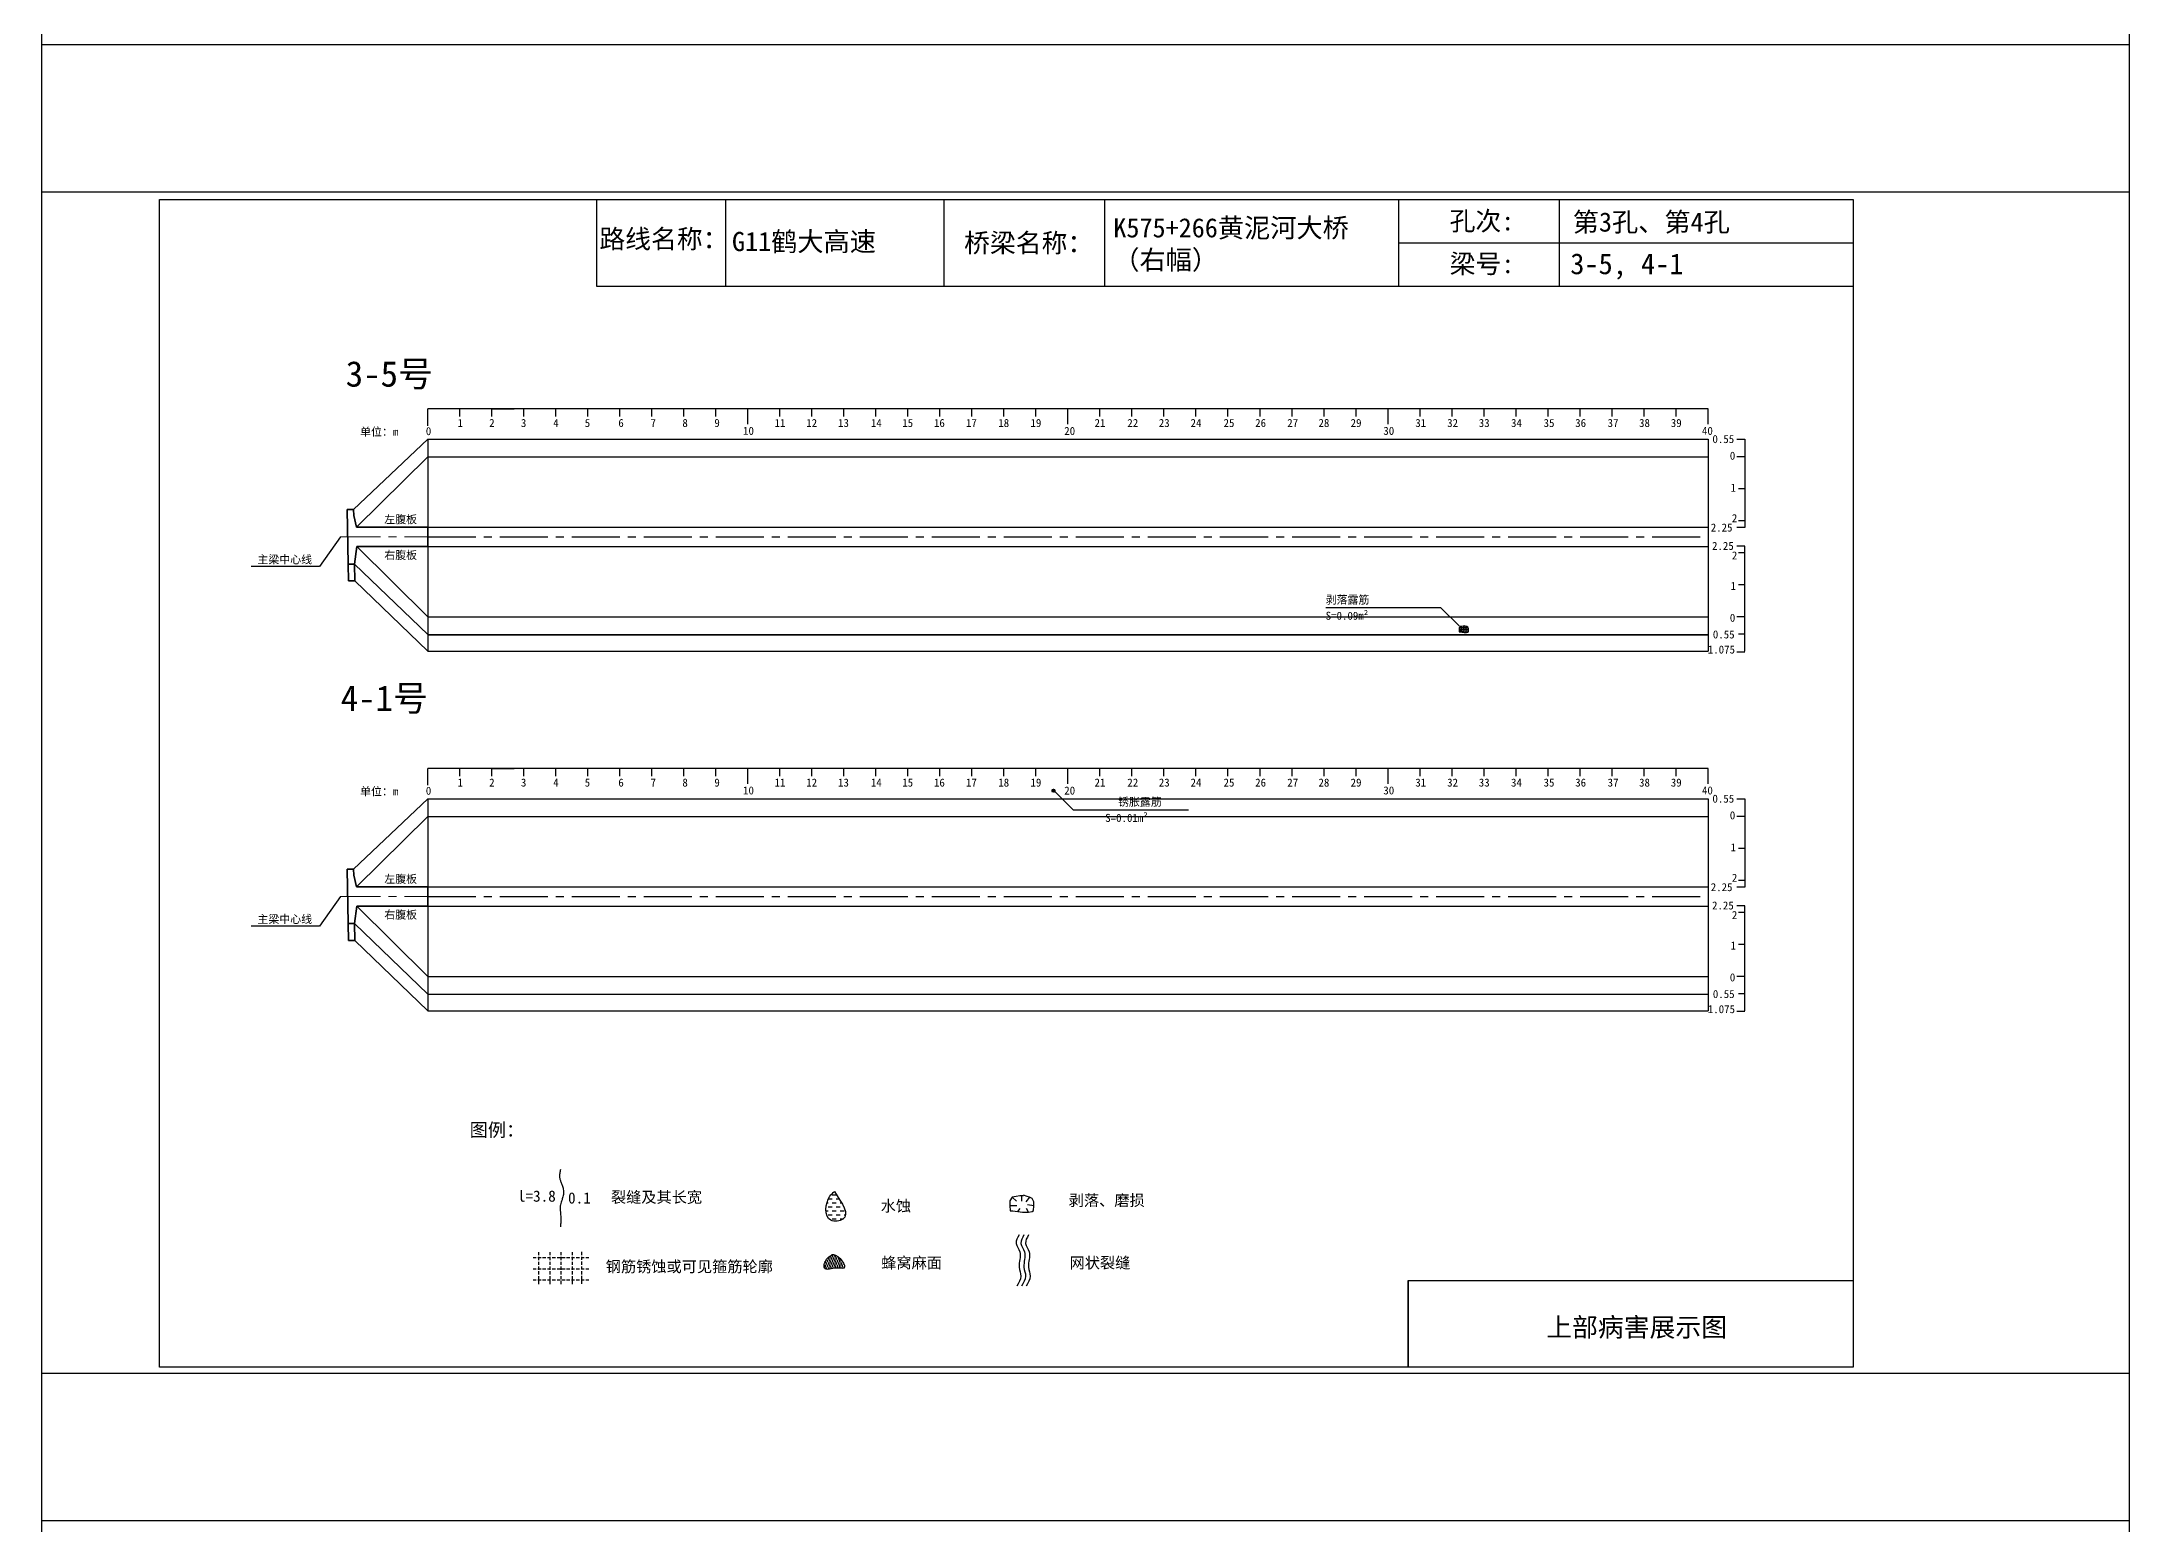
# Model space of a CAD drawing. Header units: millimetres. Extents: x -37 to 615, y -5493 to 23.
# Drawn here: x -37 to 615, y -2589 to -2126 of the extents above; entities that cross this region are included whole.
import ezdxf

# ---------------------------------------------------------------- set-up
doc = ezdxf.new("R2010")
doc.units = ezdxf.units.MM
for name, pattern in [('CENTER', [2, 1.25, -0.25, 0.25, -0.25]), ('CENTER2', [1.125, 0.75, -0.125, 0.125, -0.125]), ('DASHED', [0.75, 0.5, -0.25])]:
    doc.linetypes.add(name, pattern=pattern)
for name, color, linetype in [('加固措施', 7, 'Continuous'), ('图层1', 7, 'Continuous'), ('病害', 5, 'Continuous'), ('轮廓', 3, 'Continuous')]:
    doc.layers.add(name, color=color, linetype=linetype)
doc.layers.add('虚线', color=7, linetype='Continuous', lineweight=30)
doc.styles.get("Standard").update_dxf_attribs({"font": ''})
doc.styles.add('汉字', font='')
doc.styles.get('Standard').set_extended_font_data('SimSun')
doc.styles.get('汉字').set_extended_font_data('SimSun')
pattern_1 = [(0, (-2783.5002, -201.1734), (0.38480574, 0.76961148), [0, -0.76961148])]
pattern_2 = [(0, (-4794.9262, -487.88576), (0.38480574, 0.76961148), [0, -0.76961148])]
pattern_3 = [(0, (-2240.9707, -124.7498), (1.2467706, 1.2467706), [1.2467706, -1.2467706])]

# ---------------------------------------------------------------- blocks, each defined once
blk = doc.blocks.new('adfsd')
at = {"lineweight": -2, "ltscale": 0.5}
for p, q in [((1140.897, -3083.694), (1140.936, -3083.729)), ((1140.983, -3083.682), (1140.981, -3083.729)), ((1141.053, -3083.694), (1141.022, -3083.735)), ((1140.876, -3083.768), (1140.94, -3083.769)), ((1140.948, -3083.824), (1140.969, -3083.796)), ((1141.045, -3083.83), (1141.028, -3083.796)), ((1141.094, -3083.772), (1141.036, -3083.763))]:
    blk.add_line(p, q, dxfattribs=at)
blk.add_lwpolyline([(1141, -3083.682), (1140.967, -3083.682), (1140.934, -3083.69), (1140.897, -3083.694), (1140.876, -3083.727), (1140.876, -3083.768), (1140.88, -3083.818), (1140.905, -3083.818), (1140.991, -3083.83), (1141.045, -3083.83), (1141.078, -3083.822), (1141.09, -3083.814), (1141.094, -3083.772), (1141.094, -3083.735), (1141.078, -3083.707), (1141.053, -3083.694), (1141.033, -3083.69), (1141, -3083.678)], dxfattribs=at)
blk = doc.blocks.new('chi')
at = {"color": 0}
for p, q in [((1147.409, -3079.329), (1147.409, -3078.8)), ((1187.409, -3078.8), (1147.409, -3078.8)), ((1148.409, -3079.041), (1148.409, -3078.8)), ((1149.409, -3079.041), (1149.409, -3078.8)), ((1149.409, -3078.8), (1150.109, -3078.8)), ((1150.409, -3079.041), (1150.409, -3078.8)), ((1151.409, -3079.041), (1151.409, -3078.8)), ((1152.409, -3079.041), (1152.409, -3078.8)), ((1153.409, -3079.041), (1153.409, -3078.8)), ((1154.409, -3079.041), (1154.409, -3078.8)), ((1155.409, -3079.041), (1155.409, -3078.8)), ((1156.409, -3079.041), (1156.409, -3078.8)), ((1157.409, -3079.283), (1157.409, -3078.8)), ((1158.409, -3079.041), (1158.409, -3078.8)), ((1159.409, -3079.041), (1159.409, -3078.8)), ((1160.409, -3079.041), (1160.409, -3078.8)), ((1161.409, -3079.041), (1161.409, -3078.8)), ((1162.409, -3079.041), (1162.409, -3078.8)), ((1163.409, -3079.041), (1163.409, -3078.8)), ((1164.409, -3079.041), (1164.409, -3078.8)), ((1165.409, -3079.041), (1165.409, -3078.8)), ((1166.409, -3079.041), (1166.409, -3078.8)), ((1167.409, -3079.283), (1167.409, -3078.8)), ((1168.409, -3079.041), (1168.409, -3078.8)), ((1169.409, -3079.041), (1169.409, -3078.8)), ((1170.409, -3079.041), (1170.409, -3078.8)), ((1171.409, -3079.041), (1171.409, -3078.8)), ((1172.409, -3079.041), (1172.409, -3078.8)), ((1173.409, -3079.041), (1173.409, -3078.8)), ((1174.409, -3079.041), (1174.409, -3078.8)), ((1175.409, -3079.041), (1175.409, -3078.8)), ((1176.409, -3079.041), (1176.409, -3078.8)), ((1177.409, -3079.283), (1177.409, -3078.8)), ((1178.409, -3079.041), (1178.409, -3078.8)), ((1179.409, -3079.041), (1179.409, -3078.8)), ((1180.409, -3079.041), (1180.409, -3078.8)), ((1181.409, -3079.041), (1181.409, -3078.8)), ((1182.409, -3079.041), (1182.409, -3078.8)), ((1183.409, -3079.041), (1183.409, -3078.8)), ((1184.409, -3079.041), (1184.409, -3078.8)), ((1185.409, -3079.041), (1185.409, -3078.8)), ((1186.409, -3079.041), (1186.409, -3078.8)), ((1187.409, -3079.283), (1187.409, -3078.8))]:
    blk.add_line(p, q, dxfattribs=at)
for s, p in [('0', (1147.349, -3079.623)), ('1', (1148.339, -3079.368)), ('2', (1149.328, -3079.368)), ('3', (1150.319, -3079.368)), ('4', (1151.329, -3079.368)), ('5', (1152.313, -3079.368)), ('6', (1153.363, -3079.368)), ('7', (1154.37, -3079.368)), ('8', (1155.363, -3079.368)), ('9', (1156.363, -3079.368)), ('10', (1157.259, -3079.613)), ('11', (1158.242, -3079.368)), ('12', (1159.233, -3079.368)), ('13', (1160.227, -3079.368)), ('14', (1161.252, -3079.368)), ('15', (1162.233, -3079.368)), ('16', (1163.223, -3079.368)), ('17', (1164.224, -3079.368)), ('18', (1165.232, -3079.368)), ('19', (1166.238, -3079.368)), ('20', (1167.294, -3079.617)), ('21', (1168.24, -3079.368)), ('22', (1169.264, -3079.368)), ('23', (1170.247, -3079.368)), ('24', (1171.24, -3079.368)), ('25', (1172.271, -3079.368)), ('26', (1173.258, -3079.368)), ('27', (1174.261, -3079.368)), ('28', (1175.236, -3079.368)), ('29', (1176.24, -3079.368)), ('30', (1177.262, -3079.613)), ('31', (1178.261, -3079.368)), ('32', (1179.256, -3079.368)), ('33', (1180.243, -3079.368)), ('34', (1181.251, -3079.368)), ('35', (1182.269, -3079.368)), ('36', (1183.256, -3079.368)), ('37', (1184.269, -3079.368)), ('38', (1185.251, -3079.368)), ('39', (1186.242, -3079.368)), ('40', (1187.216, -3079.613))]:
    blk.add_text(s, height=0.25).set_placement(p)
blk = doc.blocks.new('kopp')
at = {"color": 0}
for p, q in [((1188.308, -3078.25), (1188.558, -3078.25)), ((1188.558, -3078.25), (1188.558, -3078.8)), ((1188.558, -3078.8), (1188.308, -3078.8)), ((1188.558, -3078.8), (1188.558, -3079.8)), ((1188.558, -3079.8), (1188.358, -3079.8)), ((1188.558, -3079.8), (1188.558, -3079.8)), ((1188.558, -3079.8), (1188.558, -3080.8)), ((1188.558, -3081.009), (1188.308, -3081.009)), ((1188.558, -3080.8), (1188.358, -3080.8)), ((1188.558, -3080.8), (1188.558, -3081.009)), ((1188.558, -3081.592), (1188.308, -3081.592)), ((1188.558, -3081.8), (1188.358, -3081.8)), ((1188.558, -3081.8), (1188.558, -3081.592)), ((1188.558, -3082.8), (1188.558, -3081.8)), ((1188.558, -3082.8), (1188.358, -3082.8)), ((1188.558, -3083.8), (1188.558, -3082.8)), ((1188.558, -3082.8), (1188.558, -3082.8)), ((1188.558, -3083.8), (1188.308, -3083.8)), ((1188.558, -3084.875), (1188.558, -3083.8)), ((1188.558, -3084.338), (1188.358, -3084.338)), ((1188.308, -3084.888), (1188.558, -3084.888))]:
    blk.add_line(p, q, dxfattribs=at)
for s, p in [('0.55', (1187.543, -3078.37)), ('0', (1188.086, -3078.891)), ('1', (1188.109, -3079.89)), ('2', (1188.15, -3080.842)), ('2.25', (1187.49, -3081.135)), ('2.25', (1187.53, -3081.708)), ('2', (1188.15, -3082.006)), ('1', (1188.109, -3082.959)), ('0', (1188.086, -3083.954)), ('0.55', (1187.556, -3084.474)), ('1.075', (1187.398, -3084.946))]:
    blk.add_text(s, height=0.25).set_placement(p)

msp = doc.modelspace()

# ---------------------------------------------------------------- hatches: boundary and pattern name
at = {"layer": '加固措施', "lineweight": -2}
h = msp.add_hatch(dxfattribs=at)
h.set_pattern_fill('DASH', color=256, scale=0.626645)
h.set_pattern_definition(pattern_3)
edge = h.paths.add_edge_path()
edge.add_spline(control_points=[(210.85, -2485.12), (210.36, -2485.55), (208.03, -2487.61), (207.41, -2495.1), (216.74, -2493.77), (213.29, -2488.7), (210.85, -2485.12)], knot_values=[0, 0, 0, 0, 3.237042, 15.187225, 21.182779, 35.601669, 35.601669, 35.601669, 35.601669], degree=3, periodic=0)
h = msp.add_hatch(dxfattribs=at)
h.set_pattern_fill('DASH', color=256, scale=0.626645)
h.set_pattern_definition(pattern_3)
edge = h.paths.add_edge_path()
edge.add_spline(control_points=[(210.85, -2485.12), (210.36, -2485.55), (208.03, -2487.61), (207.41, -2495.1), (216.74, -2493.77), (213.29, -2488.7), (210.85, -2485.12)], knot_values=[0, 0, 0, 0, 3.237042, 15.187225, 21.182779, 35.601669, 35.601669, 35.601669, 35.601669], degree=3, periodic=0)
h = msp.add_hatch(dxfattribs=at)
h.set_pattern_fill('DOTS', scale=0.696272)
h.set_pattern_definition(pattern_1)
edge = h.paths.add_edge_path()
edge.add_spline(control_points=[(210.19, -2504.78), (209.15, -2505.49), (207.68, -2506.51), (207.52, -2510.25), (211, -2508.53), (215.72, -2509.88), (212.21, -2504.7), (210.31, -2504.78), (210.19, -2504.78)], knot_values=[0, 0, 0, 0, 5.205471, 7.397577, 12.944796, 16.169923, 23.88441, 24.400432, 24.400432, 24.400432, 24.400432], degree=3, periodic=0)
h = msp.add_hatch(dxfattribs=at)
h.set_pattern_fill('DOTS', scale=0.696272)
h.set_pattern_definition(pattern_1)
edge = h.paths.add_edge_path()
edge.add_spline(control_points=[(210.19, -2504.78), (209.15, -2505.49), (207.68, -2506.51), (207.52, -2510.25), (211, -2508.53), (215.72, -2509.88), (212.21, -2504.7), (210.31, -2504.78), (210.19, -2504.78)], knot_values=[0, 0, 0, 0, 5.205471, 7.397577, 12.944796, 16.169923, 23.88441, 24.400432, 24.400432, 24.400432, 24.400432], degree=3, periodic=0)
at = {"layer": '病害', "lineweight": -2}
h = msp.add_hatch(dxfattribs=at)
h.set_pattern_fill('DOTS', color=4, scale=0.696272, style=0)
h.set_pattern_definition(pattern_2)
edge = h.paths.add_edge_path()
edge.add_spline(control_points=[(210.19, -2504.78), (209.15, -2505.49), (207.68, -2506.51), (207.52, -2510.25), (211, -2508.53), (215.72, -2509.88), (212.21, -2504.7), (210.31, -2504.78), (210.19, -2504.78)], knot_values=[0, 0, 0, 0, 1.041094, 1.479515, 2.588959, 3.233985, 4.776882, 4.880086, 4.880086, 4.880086, 4.880086], degree=3, periodic=0)
h = msp.add_hatch(dxfattribs=at)
h.set_pattern_fill('DOTS', color=4, scale=0.696272, style=0)
h.set_pattern_definition(pattern_2)
edge = h.paths.add_edge_path()
edge.add_spline(control_points=[(210.19, -2504.78), (209.15, -2505.49), (207.68, -2506.51), (207.52, -2510.25), (211, -2508.53), (215.72, -2509.88), (212.21, -2504.7), (210.31, -2504.78), (210.19, -2504.78)], knot_values=[0, 0, 0, 0, 1.041094, 1.479515, 2.588959, 3.233985, 4.776882, 4.880086, 4.880086, 4.880086, 4.880086], degree=3, periodic=0)

# ---------------------------------------------------------------- linework, layer by layer
at = {"color": 0, "linetype": 'ByBlock'}
for p, q in [((0, -2175.15), (529.17, -2175.15)), ((0, -2540), (0, -2175.15)), ((136.5, -2175.15), (136.5, -2202.28)), ((245.1, -2175.15), (245.1, -2202.28)), ((387.13, -2175.15), (387.13, -2202.28)), ((437.29, -2175.21), (437.29, -2202.34)), ((529.17, -2175.15), (529.17, -2540)), ((136.5, -2202.28), (529.17, -2202.28)), ((390.12, -2540), (390.12, -2512.88)), ((390.12, -2512.88), (529.17, -2512.88)), ((529.17, -2540), (0, -2540))]:
    msp.add_line(p, q, dxfattribs=at)
at = {"color": 0}
for p, q in [((60.65, -2272.07), (83.82, -2250.07)), ((61.57, -2277.57), (83.82, -2255.57)), ((83.82, -2250.07), (83.82, -2316.32)), ((83.82, -2250.07), (483.82, -2250.07)), ((483.82, -2250.07), (483.82, -2316.32)), ((56.57, -2280.57), (49.96, -2289.83)), ((83.82, -2277.57), (483.82, -2277.57)), ((483.82, -2277.57), (483.82, -2280.57)), ((61.64, -2283.57), (83.82, -2305.57)), ((83.82, -2283.57), (483.82, -2283.57)), ((49.96, -2289.83), (28.63, -2289.83)), ((60.99, -2289.07), (83.82, -2311.07)), ((61.09, -2294.32), (83.82, -2316.32)), ((83.82, -2305.57), (483.82, -2305.57)), ((83.82, -2311.07), (483.82, -2311.07)), ((83.82, -2311.19), (483.82, -2311.19)), ((83.82, -2316.32), (483.82, -2316.32)), ((60.65, -2384.41), (83.82, -2362.41)), ((83.82, -2362.41), (83.82, -2428.66)), ((83.82, -2362.41), (483.82, -2362.41)), ((483.82, -2362.41), (483.82, -2428.66)), ((61.57, -2389.92), (83.82, -2367.91)), ((83.82, -2367.91), (483.82, -2367.91)), ((56.57, -2392.91), (49.96, -2402.17)), ((83.82, -2389.91), (483.82, -2389.91)), ((483.82, -2389.91), (483.82, -2392.91)), ((61.64, -2395.91), (83.82, -2417.91)), ((83.82, -2395.91), (483.82, -2395.91)), ((49.96, -2402.17), (28.63, -2402.17)), ((60.99, -2401.41), (83.82, -2423.41)), ((61.09, -2406.66), (83.82, -2428.66)), ((83.82, -2417.91), (483.82, -2417.91)), ((83.82, -2423.41), (483.82, -2423.41)), ((83.82, -2428.66), (483.82, -2428.66))]:
    msp.add_line(p, q, dxfattribs=at)
msp.add_line((83.82, -2255.57), (483.82, -2255.57))
at = {"color": 1, "linetype": 'CENTER2', "ltscale": 20}
for p, q in [((83.82, -2280.57), (483.82, -2280.57)), ((83.82, -2392.91), (483.82, -2392.91))]:
    msp.add_line(p, q, dxfattribs=at)
at = {"color": 1, "linetype": 'DASHED'}
for p, q in [((406.75, -2310.46), (406.75, -2308.37)), ((407.5, -2310.46), (407.5, -2308.37)), ((408.25, -2310.46), (408.25, -2308.37)), ((406, -2308.9), (409, -2308.9)), ((406, -2309.42), (409, -2309.42)), ((406, -2309.94), (409, -2309.94)), ((278.8, -2359.69), (279.8, -2359.69)), ((278.8, -2359.87), (279.8, -2359.87)), ((278.8, -2360.04), (279.8, -2360.04)), ((279.05, -2360.22), (279.05, -2359.52)), ((279.3, -2360.22), (279.3, -2359.52)), ((279.55, -2360.22), (279.55, -2359.52))]:
    msp.add_line(p, q, dxfattribs=at)
at = {"color": 7}
for p, q in [((407.47, -2308.43), (407.44, -2309.07)), ((406, -2309.62), (406.88, -2309.63)), ((406.28, -2308.6), (406.83, -2309.07)), ((406.99, -2310.38), (407.28, -2309.99)), ((408.43, -2308.6), (408, -2309.16)), ((408.32, -2310.46), (408.09, -2309.99)), ((409, -2309.67), (408.2, -2309.55)), ((278.8, -2359.93), (279.09, -2359.94)), ((278.89, -2359.59), (279.08, -2359.75)), ((279.13, -2360.19), (279.23, -2360.06)), ((279.29, -2359.54), (279.28, -2359.75)), ((279.61, -2359.59), (279.47, -2359.78)), ((279.57, -2360.22), (279.5, -2360.06)), ((279.8, -2359.95), (279.53, -2359.91))]:
    msp.add_line(p, q, dxfattribs=at)
at = {"color": 1, "linetype": 'DASHED', "ltscale": 2}
for p, q in [((118.45, -2504.01), (118.45, -2514.45)), ((118.45, -2504.01), (118.45, -2514.45)), ((121.93, -2504.01), (121.93, -2514.45)), ((121.93, -2504.01), (121.93, -2514.45)), ((125.41, -2504.01), (125.41, -2514.45)), ((125.41, -2504.01), (125.41, -2514.45)), ((128.89, -2504.01), (128.89, -2514.45)), ((128.89, -2504.01), (128.89, -2514.45)), ((131.87, -2503.98), (131.87, -2514.43)), ((131.87, -2503.98), (131.87, -2514.43)), ((116.71, -2505.75), (134.11, -2505.75)), ((116.71, -2505.75), (134.11, -2505.75)), ((116.71, -2509.23), (134.11, -2509.23)), ((116.71, -2509.23), (134.11, -2509.23)), ((116.71, -2512.71), (134.11, -2512.71)), ((116.71, -2512.71), (134.11, -2512.71))]:
    msp.add_line(p, q, dxfattribs=at)
at = {"color": 3, "linetype": 'ByBlock'}
for points in [[(-36.77, -1711.81), (615.38, -1711.81), (615.38, -2172.93), (-36.77, -2172.93)], [(-36.77, -2126.81), (615.38, -2126.81), (615.38, -2587.93), (-36.77, -2587.93)], [(-36.77, -2541.81), (615.38, -2541.81), (615.38, -3002.93), (-36.77, -3002.93)]]:
    msp.add_lwpolyline(points, close=True, dxfattribs=at)
at = {"color": 7}
for points in [[(406, -2308.37), (400.34, -2302.72), (364.34, -2302.72)], [(407.7, -2308.43), (407.25, -2308.43), (406.79, -2308.54), (406.28, -2308.6), (406, -2309.05), (406, -2309.62), (406.06, -2310.3), (406.4, -2310.3), (407.58, -2310.46), (408.32, -2310.46), (408.77, -2310.35), (408.94, -2310.24), (409, -2309.67), (409, -2309.16), (408.77, -2308.77), (408.43, -2308.6), (408.15, -2308.54), (407.7, -2308.37)], [(279.37, -2359.54), (279.22, -2359.54), (279.06, -2359.58), (278.89, -2359.59), (278.8, -2359.74), (278.8, -2359.93), (278.82, -2360.16), (278.93, -2360.16), (279.33, -2360.22), (279.57, -2360.22), (279.72, -2360.18), (279.78, -2360.14), (279.8, -2359.95), (279.8, -2359.78), (279.72, -2359.65), (279.61, -2359.59), (279.52, -2359.58), (279.37, -2359.52)], [(279.8, -2360.22), (285.46, -2365.87), (321.46, -2365.87)]]:
    msp.add_lwpolyline(points, dxfattribs=at)
for points in [[(268.59, -2498.64), (268.08, -2499.53), (267.03, -2501.33), (269.71, -2504.45), (267.97, -2508.1), (269.63, -2511.74), (268.46, -2513.65), (267.82, -2514.69)], [(268.59, -2498.64), (268.08, -2499.53), (267.03, -2501.33), (269.71, -2504.45), (267.97, -2508.1), (269.63, -2511.74), (268.46, -2513.65), (267.82, -2514.69)], [(270.07, -2498.64), (269.55, -2499.53), (268.51, -2501.33), (271.18, -2504.45), (269.44, -2508.1), (271.1, -2511.74), (269.94, -2513.65), (269.3, -2514.69)], [(270.07, -2498.64), (269.55, -2499.53), (268.51, -2501.33), (271.18, -2504.45), (269.44, -2508.1), (271.1, -2511.74), (269.94, -2513.65), (269.3, -2514.69)], [(271.52, -2498.64), (271, -2499.53), (269.96, -2501.33), (272.63, -2504.45), (270.89, -2508.1), (272.55, -2511.74), (271.39, -2513.65), (270.75, -2514.69)], [(271.52, -2498.64), (271, -2499.53), (269.96, -2501.33), (272.63, -2504.45), (270.89, -2508.1), (272.55, -2511.74), (271.39, -2513.65), (270.75, -2514.69)]]:
    msp.add_open_spline(points, degree=3, knots=[0, 0, 0, 0, 2.808133, 5.677796, 10.461234, 13.324406, 16.732801, 16.732801, 16.732801, 16.732801])
at = {"lineweight": -2}
msp.add_open_spline([(210.19, -2504.78), (209.15, -2505.49), (207.68, -2506.51), (207.52, -2510.25), (211, -2508.53), (215.72, -2509.88), (212.21, -2504.7), (210.31, -2504.78), (210.19, -2504.78)], degree=3, knots=[0, 0, 0, 0, 3.624423, 5.150725, 9.013098, 11.258664, 16.630045, 16.989336, 16.989336, 16.989336, 16.989336], dxfattribs=at)
msp.add_open_spline([(210.19, -2504.78), (209.15, -2505.49), (207.68, -2506.51), (207.52, -2510.25), (211, -2508.53), (215.72, -2509.88), (212.21, -2504.7), (210.31, -2504.78), (210.19, -2504.78)], degree=3, knots=[0, 0, 0, 0, 3.624423, 5.150725, 9.013098, 11.258664, 16.630045, 16.989336, 16.989336, 16.989336, 16.989336], dxfattribs=at)
at = {"layer": '加固措施', "lineweight": -2}
msp.add_open_spline([(210.85, -2485.12), (210.36, -2485.55), (208.03, -2487.61), (207.41, -2495.1), (216.74, -2493.77), (213.29, -2488.7), (210.85, -2485.12)], degree=3, knots=[0, 0, 0, 0, 2.028466, 9.51698, 13.274057, 22.309569, 22.309569, 22.309569, 22.309569], dxfattribs=at)
msp.add_open_spline([(210.85, -2485.12), (210.36, -2485.55), (208.03, -2487.61), (207.41, -2495.1), (216.74, -2493.77), (213.29, -2488.7), (210.85, -2485.12)], degree=3, knots=[0, 0, 0, 0, 2.028466, 9.51698, 13.274057, 22.309569, 22.309569, 22.309569, 22.309569], dxfattribs=at)
at = {"layer": '图层1', "lineweight": -2}
msp.add_open_spline([(125.25, -2478.18), (125.22, -2478.39), (125.18, -2478.61), (125.07, -2479.25), (125.02, -2479.65), (124.99, -2480.22), (125, -2480.4), (125.02, -2480.69), (125.03, -2480.79), (125.06, -2481), (125.09, -2481.11), (125.19, -2481.49), (125.29, -2481.79), (125.54, -2482.43), (125.69, -2482.78), (125.96, -2483.54), (126.09, -2483.96), (126.21, -2484.66), (126.24, -2484.94), (126.25, -2485.49), (126.23, -2485.75), (126.16, -2486.26), (126.11, -2486.5), (126, -2486.97), (125.93, -2487.19), (125.76, -2487.75), (125.64, -2488.07), (125.45, -2488.67), (125.36, -2488.96), (125.27, -2489.34), (125.24, -2489.46), (125.21, -2489.68), (125.2, -2489.77), (125.18, -2489.97), (125.17, -2490.08), (125.17, -2490.46), (125.18, -2490.75), (125.23, -2491.38), (125.27, -2491.71), (125.33, -2492.3), (125.35, -2492.54), (125.38, -2493), (125.39, -2493.22), (125.4, -2493.64), (125.4, -2493.84), (125.39, -2494.46), (125.37, -2494.86), (125.32, -2495.55), (125.3, -2495.85), (125.27, -2496.15)], degree=3, knots=[0, 0, 0, 0, 0.93103, 0.93103, 2.904338, 2.904338, 3.933552, 3.933552, 4.598026, 4.598026, 5.2625, 5.2625, 6.799065, 6.799065, 8.335629, 8.335629, 9.872194, 9.872194, 10.744529, 10.744529, 11.616864, 11.616864, 12.4892, 12.4892, 13.361535, 13.361535, 14.755665, 14.755665, 16.149795, 16.149795, 16.835641, 16.835641, 17.410365, 17.410365, 17.98509, 17.98509, 19.45733, 19.45733, 20.929571, 20.929571, 21.910052, 21.910052, 22.722819, 22.722819, 23.535585, 23.535585, 25.161117, 25.161117, 26.428502, 26.428502, 26.428502, 26.428502], dxfattribs=at)
msp.add_open_spline([(125.25, -2478.18), (125.22, -2478.39), (125.18, -2478.61), (125.07, -2479.25), (125.02, -2479.65), (124.99, -2480.22), (125, -2480.4), (125.02, -2480.69), (125.03, -2480.79), (125.06, -2481), (125.09, -2481.11), (125.19, -2481.49), (125.29, -2481.79), (125.54, -2482.43), (125.69, -2482.78), (125.96, -2483.54), (126.09, -2483.96), (126.21, -2484.66), (126.24, -2484.94), (126.25, -2485.49), (126.23, -2485.75), (126.16, -2486.26), (126.11, -2486.5), (126, -2486.97), (125.93, -2487.19), (125.76, -2487.75), (125.64, -2488.07), (125.45, -2488.67), (125.36, -2488.96), (125.27, -2489.34), (125.24, -2489.46), (125.21, -2489.68), (125.2, -2489.77), (125.18, -2489.97), (125.17, -2490.08), (125.17, -2490.46), (125.18, -2490.75), (125.23, -2491.38), (125.27, -2491.71), (125.33, -2492.3), (125.35, -2492.54), (125.38, -2493), (125.39, -2493.22), (125.4, -2493.64), (125.4, -2493.84), (125.39, -2494.46), (125.37, -2494.86), (125.32, -2495.55), (125.3, -2495.85), (125.27, -2496.15)], degree=3, knots=[0, 0, 0, 0, 0.93103, 0.93103, 2.904338, 2.904338, 3.933552, 3.933552, 4.598026, 4.598026, 5.2625, 5.2625, 6.799065, 6.799065, 8.335629, 8.335629, 9.872194, 9.872194, 10.744529, 10.744529, 11.616864, 11.616864, 12.4892, 12.4892, 13.361535, 13.361535, 14.755665, 14.755665, 16.149795, 16.149795, 16.835641, 16.835641, 17.410365, 17.410365, 17.98509, 17.98509, 19.45733, 19.45733, 20.929571, 20.929571, 21.910052, 21.910052, 22.722819, 22.722819, 23.535585, 23.535585, 25.161117, 25.161117, 26.428502, 26.428502, 26.428502, 26.428502], dxfattribs=at)
at = {"layer": '病害', "color": 5}
for p, q in [((136.5, -2175.15), (136.5, -2202.28)), ((245.1, -2175.15), (245.1, -2202.28)), ((387.13, -2175.15), (387.13, -2202.28)), ((529.17, -2175.15), (529.17, -2202.28)), ((136.5, -2202.28), (386.58, -2202.28)), ((386.58, -2202.28), (529.17, -2202.28)), ((390.12, -2512.88), (529.17, -2512.88)), ((390.12, -2512.88), (390.12, -2540)), ((529.17, -2512.88), (529.17, -2540))]:
    msp.add_line(p, q, dxfattribs=at)
at = {"layer": '病害', "color": 0}
for p, q in [((176.83, -2175.15), (176.83, -2202.28)), ((295.25, -2175.15), (295.25, -2202.28)), ((387.14, -2188.77), (529.17, -2188.77))]:
    msp.add_line(p, q, dxfattribs=at)
at = {"layer": '虚线', "linetype": 'CENTER', "lineweight": 18, "ltscale": 10}
for p, q in [((56.57, -2280.57), (83.82, -2280.57)), ((56.57, -2392.91), (83.82, -2392.91))]:
    msp.add_line(p, q, dxfattribs=at)
at = {"layer": '轮廓', "color": 5, "lineweight": 35}
for p, q in [((58.99, -2289.07), (58.65, -2272.07)), ((58.65, -2272.07), (60.65, -2272.07)), ((60.69, -2273.95), (60.65, -2272.07)), ((61.57, -2277.57), (60.69, -2273.95)), ((83.82, -2277.57), (61.57, -2277.57)), ((83.82, -2283.57), (83.82, -2277.57)), ((60.99, -2289.07), (61.63, -2283.57)), ((83.82, -2283.57), (61.63, -2283.57)), ((58.99, -2289.07), (60.99, -2289.07)), ((59.09, -2294.32), (58.99, -2289.07)), ((59.09, -2294.32), (61.09, -2294.32)), ((61.09, -2294.32), (60.99, -2289.07)), ((58.99, -2401.41), (58.65, -2384.41)), ((58.65, -2384.41), (60.65, -2384.41)), ((60.69, -2386.29), (60.65, -2384.41)), ((61.57, -2389.92), (60.69, -2386.29)), ((83.82, -2389.92), (61.57, -2389.92)), ((83.82, -2395.92), (83.82, -2389.92)), ((60.99, -2401.41), (61.63, -2395.91)), ((83.82, -2395.91), (61.63, -2395.91)), ((58.99, -2401.41), (60.99, -2401.41)), ((59.09, -2406.66), (58.99, -2401.41)), ((61.09, -2406.66), (60.99, -2401.41)), ((59.09, -2406.66), (61.09, -2406.66))]:
    msp.add_line(p, q, dxfattribs=at)

# ---------------------------------------------------------------- block references
for name, p, xscale, yscale, zscale in [('chi', (-11390.27, 28547.43), 9.999999999994273, 9.999999999994273, 9.999999999994273), ('kopp', (-11390.27, 28532.43), 9.999999999994273, 9.999999999994273, 9.999999999994273), ('chi', (-11390.27, 28435.09), 9.999999999994273, 9.999999999994273, 9.999999999994273), ('kopp', (-11390.27, 28420.09), 9.999999999994273, 9.999999999994273, 9.999999999994273), ('adfsd', (-39452.38, 104867.64), 34.81359766870787, 34.81359766870787, 34.81359766870787), ('adfsd', (-39452.38, 104867.64), 34.81359766870787, 34.81359766870787, 34.81359766870787)]:
    msp.add_blockref(name, p, dxfattribs=dict(xscale=xscale, yscale=yscale, zscale=zscale))

# ---------------------------------------------------------------- texts
for s, p in [('单位：m', (62.7, -2249.01)), ('左腹板', (70.24, -2276.36)), ('主梁中心线', (30.63, -2288.92)), ('右腹板', (70.24, -2287.53)), ('单位：m', (62.7, -2361.35)), ('左腹板', (70.24, -2388.7)), ('主梁中心线', (30.63, -2401.27)), ('右腹板', (70.24, -2399.87))]:
    msp.add_text(s, height=2.5).set_placement(p)
at = {"color": 7}
for s, p in [('剥落露筋', (364.34, -2301.47)), ('S=0.09m²', (364.34, -2306.47)), ('S=0.01m²', (295.46, -2369.62)), ('锈胀露筋', (299.46, -2364.62))]:
    msp.add_text(s, height=2.5, dxfattribs=at).set_placement(p)
at = {"linetype": 'ByBlock', "attachment_point": 1, "style": '汉字'}
for s, insert, char_height, width in [('{\\C0;G11鹤大高速}', (178.87, -2185.32), 6, 62.8604), ('K575+266黄泥河大桥（右幅）', (298, -2181.03), 6, 87.5474), ('{\\C0;第3孔、第4孔}', (441.52, -2179.22), 6, 77.4135), ('{\\C0;3-5, 4-1}', (440.75, -2192.02), 6.5, 84.1186), ('{\\C0;3-5号}', (58.2, -2225.66), 8, 49.3496), ('{\\C0;4-1号}', (56.63, -2326.99), 8, 49.3496)]:
    msp.add_mtext(s, dxfattribs=dict(at, insert=insert, char_height=char_height, width=width))
at = {"layer": '图层1', "style": '汉字'}
for s, p in [('孔次:', (403.05, -2184.84)), ('路线名称：', (137.42, -2190.46)), ('桥梁名称：', (251.38, -2191.71)), ('梁号:', (403.08, -2198.2)), ('上部病害展示图', (433.23, -2530.44))]:
    msp.add_text(s, height=5.918, dxfattribs=at).set_placement(p)
at = {"layer": '图层1', "lineweight": -2, "attachment_point": 1}
for s, insert, char_height in [('图例：', (96.91, -2463.77), 4.178), ('图例：', (96.91, -2463.77), 4.178), ('l=3.8', (111.98, -2484.79), 3.481), ('l=3.8', (111.98, -2484.79), 3.481), ('裂缝及其长宽', (141.05, -2485.12), 3.481), ('裂缝及其长宽', (141.05, -2485.12), 3.481), ('0.1', (127.65, -2485.37), 3.481), ('0.1', (127.65, -2485.37), 3.481), ('水蚀', (225.33, -2487.86), 3.481), ('水蚀', (225.33, -2487.86), 3.481), ('剥落、磨损', (284.06, -2486.11), 3.481), ('剥落、磨损', (284.06, -2486.11), 3.481), ('钢筋锈蚀或可见箍筋轮廓', (139.42, -2506.79), 3.4814), ('钢筋锈蚀或可见箍筋轮廓', (139.42, -2506.79), 3.4814), ('蜂窝麻面', (225.48, -2505.62), 3.481), ('蜂窝麻面', (225.48, -2505.62), 3.481), ('网状裂缝', (284.32, -2505.61), 3.481), ('网状裂缝', (284.32, -2505.61), 3.481)]:
    msp.add_mtext(s, dxfattribs=dict(at, insert=insert, char_height=char_height))

doc.saveas('drawing.dxf')
